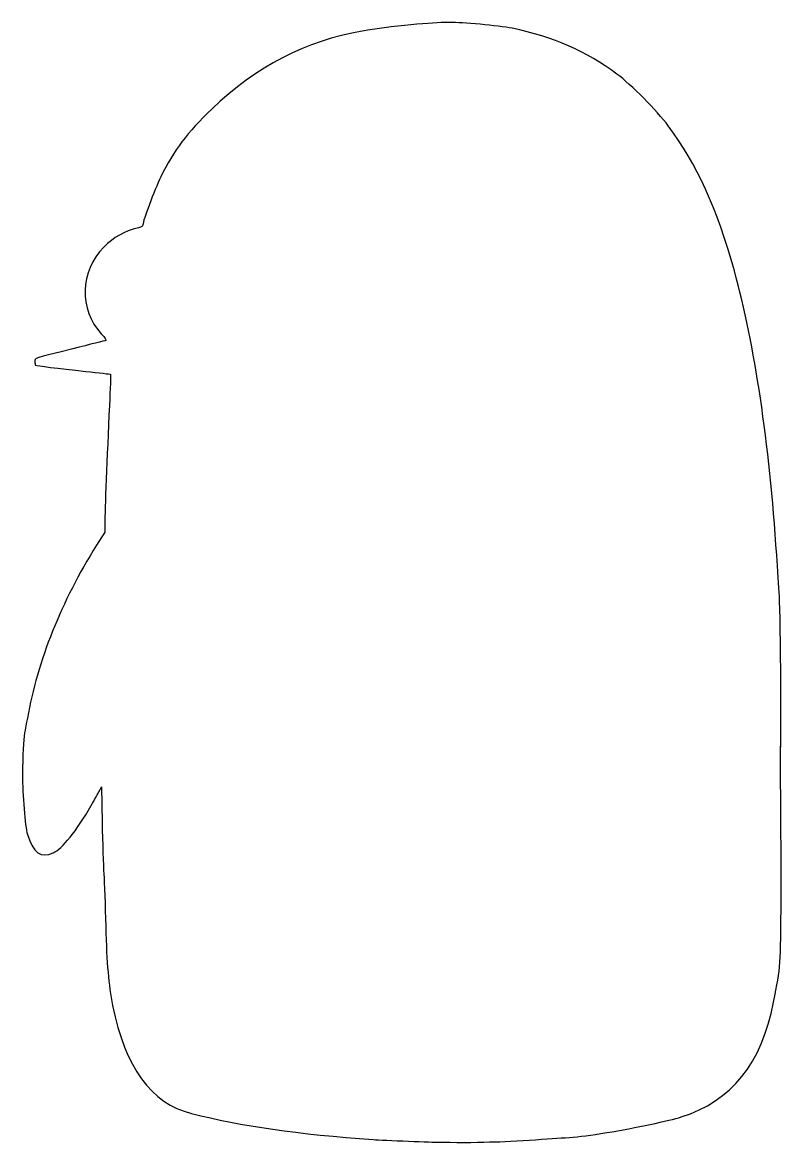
# Model space of a CAD drawing. Extents: x 0 to 43.2, y 0 to 63.6.
import ezdxf

# ---------------------------------------------------------------- set-up
doc = ezdxf.new("R2010")
doc.units = 0
doc.layers.add('Layer_1', color=7, linetype='CONTINUOUS')

msp = doc.modelspace()

# ---------------------------------------------------------------- linework, layer by layer
at = {"layer": 'Layer_1', "color": 7}
for p, q in [((24.359117, 63.601726), (24.359122, 63.601356)), ((4.70847, 35.225997), (4.708835, 34.668607)), ((4.708835, 34.668607), (4.238574, 33.923877)), ((4.400328, 19.990628), (4.514233, 20.217228)), ((4.514233, 20.217228), (4.554573, 18.178228)), ((19.977863, 0.188039), (19.977863, 0.188409))]:
    msp.add_line(p, q, dxfattribs=at)
for points in [[(24.359122, 63.601356), (23.640569, 63.604356), (21.601468, 63.493436), (19.334431, 63.107486)], [(27.846263, 63.271286), (27.088931, 63.431516), (24.907609, 63.599576), (24.359117, 63.601726)], [(19.334431, 63.107486), (16.140781, 62.563786), (13.292294, 61.093496), (10.798672, 58.701556)], [(33.804694, 60.673846), (32.053779, 61.969646), (30.219959, 62.769086), (27.846263, 63.271286)], [(36.720885, 57.737376), (36.09155, 58.582726), (34.597233, 60.087296), (33.804694, 60.673846)], [(10.798672, 58.701556), (9.379965, 57.340706), (8.630251, 56.344757), (7.894619, 54.843017)], [(40.47405, 49.493617), (39.487884, 53.046867), (38.346408, 55.553957), (36.720885, 57.737376)], [(7.894619, 54.843017), (7.505134, 54.047937), (6.873866, 52.359917), (6.873399, 52.112117)], [(6.62452, 51.948327), (5.774617, 51.730847), (5.232725, 51.427397), (4.64528, 50.840337)], [(6.873399, 52.112117), (6.873264, 52.043317), (6.795229, 51.992007), (6.62452, 51.948327)], [(4.64528, 50.840337), (3.296504, 49.492417), (3.235374, 47.306547), (4.507809, 45.933037)], [(42.878573, 33.357597), (42.458247, 39.777307), (41.632578, 45.319337), (40.47405, 49.493617)], [(4.507809, 45.933037), (4.728884, 45.694397), (4.811463, 45.567767), (4.758471, 45.549077)], [(4.758471, 45.549077), (4.715001, 45.533777), (3.876299, 45.322127), (2.894921, 45.078747)], [(2.894921, 45.078747), (0.60373, 44.510607), (0.730364, 44.553347), (0.730364, 44.347227)], [(0.730364, 44.347227), (0.730364, 44.255127), (0.751754, 44.166737), (0.777844, 44.150627)], [(0.777844, 44.150627), (0.846544, 44.108227), (2.013708, 43.961307), (3.621907, 43.792697)], [(3.621907, 43.792697), (4.391698, 43.711997), (5.029158, 43.638507), (5.038403, 43.629277)], [(5.038403, 43.629277), (5.047603, 43.620277), (5.017313, 42.824347), (4.971273, 41.861117)], [(4.971273, 41.861117), (4.832294, 38.954247), (4.708182, 35.817427), (4.70847, 35.225997)], [(4.238574, 33.923877), (2.247533, 30.768947), (0.870529, 27.328468), (0.310088, 24.108588)], [(43.033542, 31.018857), (42.997882, 31.549417), (42.928046, 32.601927), (42.878573, 33.357597)], [(43.086382, 22.512098), (43.158102, 21.696868), (43.106992, 29.925727), (43.033542, 31.018857)], [(0.310088, 24.108588), (0.253148, 23.719438), (0.039131, 23.347598), (0.029431, 20.842768)], [(43.120662, 17.351438), (43.125762, 19.030448), (43.089812, 20.761138), (43.086382, 22.512098)], [(0.029431, 20.842768), (0.025531, 19.848008), (0.176683, 17.945498), (0.31116, 17.513078)], [(3.932922, 19.149908), (4.127672, 19.487548), (4.337855, 19.865948), (4.400328, 19.990628)], [(1.777289, 16.462888), (2.29138, 16.695978), (3.095607, 17.698258), (3.932922, 19.149908)], [(4.554573, 18.178228), (4.576913, 17.056718), (4.621053, 15.744438), (4.652413, 15.262108)], [(0.31116, 17.513078), (0.638469, 16.460588), (1.077911, 16.145778), (1.777289, 16.462888)], [(43.128862, 13.945388), (43.138912, 15.575768), (43.134662, 16.902478), (43.120662, 17.351438)], [(4.652413, 15.262108), (4.683763, 14.779778), (4.733093, 13.451128), (4.762392, 12.309608)], [(42.703591, 7.981128), (43.11339, 10.087498), (43.10427, 9.956468), (43.128862, 13.945388)], [(4.762392, 12.309608), (4.818702, 10.114838), (4.91425, 9.018558), (5.154454, 7.808038)], [(5.154454, 7.808038), (5.854896, 4.278128), (7.333683, 2.251799), (9.633186, 1.671429)], [(37.460374, 1.472679), (40.308494, 2.380779), (42.029716, 4.517418), (42.703591, 7.981128)], [(9.633186, 1.671429), (12.460288, 0.957889), (15.693958, 0.494049), (19.977863, 0.188039)], [(33.228022, 0.585579), (34.845898, 0.851499), (36.790957, 1.259259), (37.460374, 1.472679)], [(19.977863, 0.188409), (20.42988, 0.156109), (23.605254, 0.018239), (23.573896, 0.049579)], [(23.573896, 0.049579), (24.449872, 0.017679), (25.787423, 0.026479), (26.553982, 0.055579)], [(26.553982, 0.055579), (26.797149, 0.044479), (27.931961, 0.102179), (28.807136, 0.155949)], [(28.807136, 0.155949), (30.919642, 0.313389), (31.330986, 0.273769), (33.228022, 0.585579)]]:
    msp.add_open_spline(points, degree=3, dxfattribs=at)

doc.saveas('drawing.dxf')
